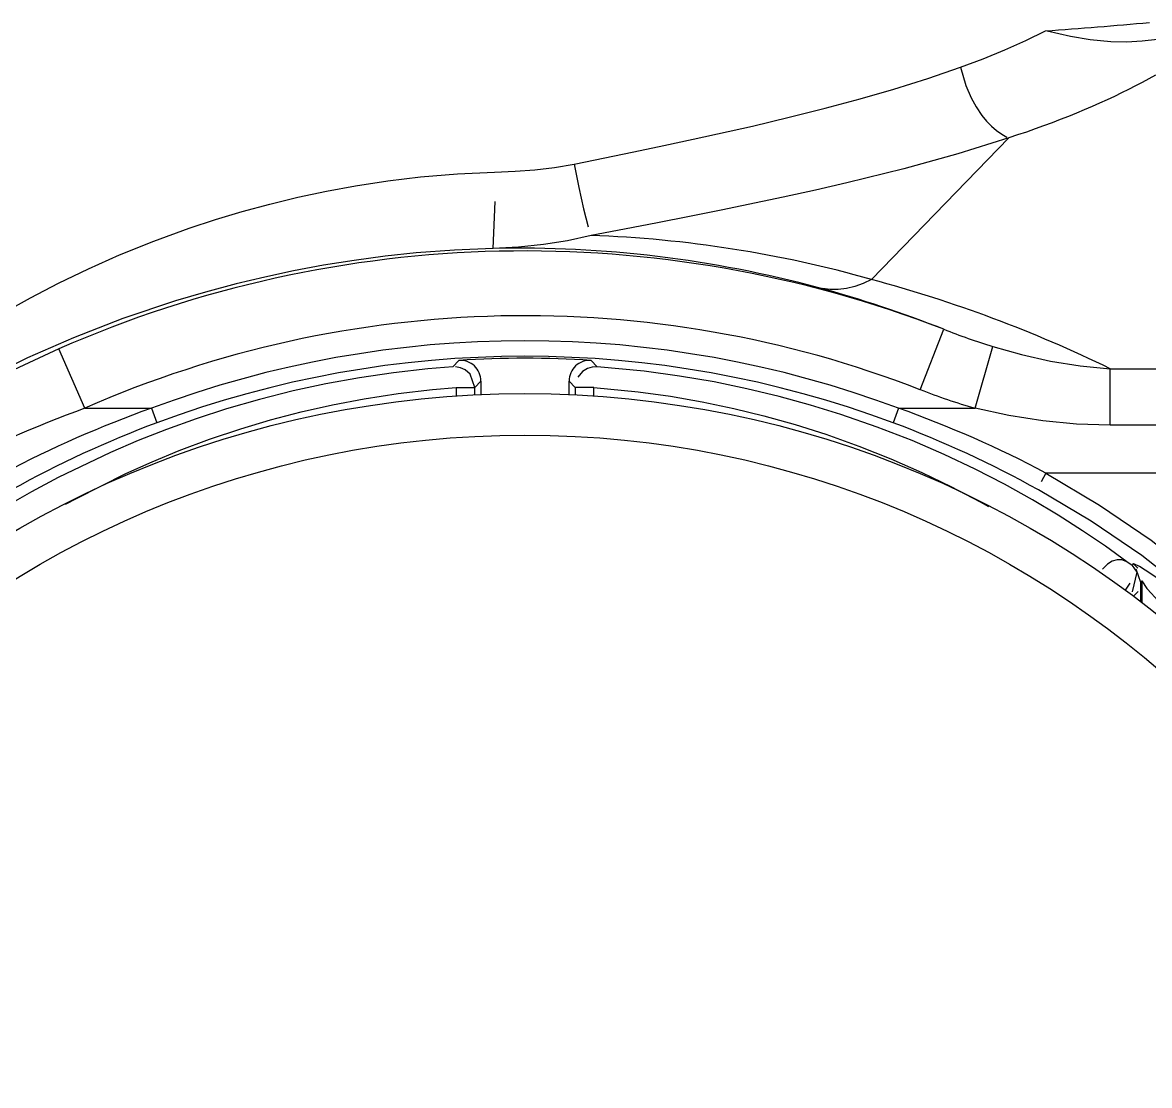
# Model space of a CAD drawing. Header units: millimetres. Extents: x 441156 to 441876, y 4514765 to 4515211.
# Drawn here: x 441489.553 to 441489.6618, y 4514936.2328 to 4514936.3354 of the extents above; entities that cross this region are included whole.
import ezdxf

# ---------------------------------------------------------------- set-up
doc = ezdxf.new("R2010")
doc.units = ezdxf.units.MM
doc.layers.add('Terminale_sfiato', color=7, linetype='Continuous')

msp = doc.modelspace()

# ---------------------------------------------------------------- linework, layer by layer
at = {"layer": 'Terminale_sfiato', "color": 254, "linetype": 'Continuous'}
for p, q in [((441489.6481997187, 4514936.324252038), (441489.6349467455, 4514936.310581475)), ((441489.6396610413, 4514936.299944628), (441489.641921145, 4514936.305771416)), ((441489.5590091588, 4514936.298153319), (441489.5564925811, 4514936.303874016)), ((441489.6449543486, 4514936.298153319), (441489.6466691243, 4514936.304112243)), ((441489.5951203015, 4514936.302774061), (441489.5945252635, 4514936.302150895)), ((441489.6084753713, 4514936.302150895), (441489.6078803334, 4514936.302774061)), ((441489.6579998802, 4514936.29651721), (441489.6579998802, 4514936.301971253)), ((441489.6579998802, 4514936.301971253), (441489.6922559944, 4514936.301971253)), ((441489.5966632903, 4514936.30015599), (441489.5972458005, 4514936.300778328)), ((441489.5972458005, 4514936.300778328), (441489.5972458005, 4514936.299469829)), ((441489.6057548344, 4514936.299469829), (441489.6057548344, 4514936.300778328)), ((441489.6057548344, 4514936.300778328), (441489.6063373446, 4514936.30015599)), ((441489.5948603351, 4514936.30015599), (441489.5948603351, 4514936.299337019)), ((441489.5948603351, 4514936.30015599), (441489.5966632903, 4514936.30015599)), ((441489.5966632903, 4514936.299442779), (441489.5966632903, 4514936.30015599)), ((441489.6063373446, 4514936.30015599), (441489.6063373446, 4514936.299442779)), ((441489.6081402997, 4514936.30015599), (441489.6063373446, 4514936.30015599)), ((441489.6081402997, 4514936.299337019), (441489.6081402997, 4514936.30015599)), ((441489.5590091588, 4514936.298153319), (441489.5654338136, 4514936.298153319)), ((441489.5654338136, 4514936.298153319), (441489.5659584393, 4514936.296748299)), ((441489.6375668213, 4514936.298153319), (441489.6370421956, 4514936.296748299)), ((441489.6375668213, 4514936.298153319), (441489.6449543486, 4514936.298153319)), ((441489.6922559944, 4514936.29651721), (441489.6579998802, 4514936.29651721)), ((441489.7795003174, 4514936.291894717), (441489.6517955022, 4514936.291894717)), ((441489.6601279264, 4514936.282980927), (441489.6596083867, 4514936.283337641)), ((441489.6602273002, 4514936.283149107), (441489.6601279264, 4514936.282980927)), ((441489.6609591097, 4514936.281327044), (441489.6610587682, 4514936.281496824)), ((441489.6609591097, 4514936.279463777), (441489.6609591097, 4514936.281327044)), ((441489.6610587682, 4514936.281496824), (441489.6610587682, 4514936.279387611))]:
    msp.add_line(p, q, dxfattribs=at)
for points in [[(441489.6435363742, 4514936.331075024, 0), (441489.6457183158, 4514936.331894793, 0), (441489.6478166644, 4514936.332753508, 0), (441489.6498352739, 4514936.333652699, 0), (441489.651763293, 4514936.334587474, 0)], [(441489.6639575341, 4514936.334054397, 0), (441489.6625456334, 4514936.333767018, 0), (441489.6610846895, 4514936.333579945, 0), (441489.6595725046, 4514936.333500724, 0), (441489.6580481861, 4514936.333532069, 0), (441489.6560703864, 4514936.333729257, 0), (441489.6541467624, 4514936.334060094, 0), (441489.6519052857, 4514936.334554742, 0), (441489.651763293, 4514936.334587474, 0)], [(441489.6062424243, 4514936.321724085, 0), (441489.6120238088, 4514936.322910179, 0), (441489.6148986221, 4514936.323513143, 0), (441489.617721311, 4514936.324118015, 0), (441489.6234502731, 4514936.325400171, 0), (441489.6270028509, 4514936.326244744, 0), (441489.6304685271, 4514936.327116984, 0), (441489.6338611504, 4514936.3280285, 0), (441489.6370926165, 4514936.328962058, 0), (441489.6403868184, 4514936.329994463, 0), (441489.6435363742, 4514936.331075024, 0)], [(441489.6435363742, 4514936.331075024, 0), (441489.6435921861, 4514936.330821373, 0), (441489.6436536116, 4514936.33056819, 0), (441489.6437205758, 4514936.330315784, 0), (441489.6437929972, 4514936.330064462, 0), (441489.6438707875, 4514936.329814532, 0), (441489.6439538519, 4514936.329566296, 0), (441489.6440420893, 4514936.329320058, 0), (441489.644135392, 4514936.329076118, 0), (441489.6442336466, 4514936.328834772, 0), (441489.6443367332, 4514936.328596315, 0), (441489.6444445262, 4514936.328361038, 0), (441489.6445568944, 4514936.328129226, 0), (441489.6446737008, 4514936.327901164, 0), (441489.6447948031, 4514936.327677128, 0), (441489.6449200537, 4514936.327457391, 0), (441489.6450493002, 4514936.32724222, 0), (441489.6451823849, 4514936.32703188, 0), (441489.6453191458, 4514936.326826624, 0), (441489.6454594162, 4514936.326626704, 0), (441489.6456030252, 4514936.326432363, 0), (441489.645749798, 4514936.326243837, 0), (441489.6458995555, 4514936.326061358, 0), (441489.6460521155, 4514936.325885146, 0), (441489.646207292, 4514936.325715417, 0), (441489.646364896, 4514936.325552377, 0), (441489.6465247354, 4514936.325396225, 0), (441489.6466866155, 4514936.325247152, 0), (441489.6468503391, 4514936.325105337, 0), (441489.6470157067, 4514936.324970956, 0), (441489.6471825169, 4514936.324844171, 0), (441489.6473505663, 4514936.324725137, 0), (441489.6475196503, 4514936.324613999, 0), (441489.6476895629, 4514936.324510892, 0), (441489.647860097, 4514936.324415942, 0), (441489.6480310449, 4514936.324329264, 0), (441489.6481997187, 4514936.324252038, 0)], [(441489.6623541063, 4514936.330307712, 0), (441489.6617291857, 4514936.329958111, 0), (441489.6610906054, 4514936.329611428, 0), (441489.6604384041, 4514936.32926775, 0), (441489.6597726242, 4514936.328927165, 0), (441489.6590933124, 4514936.328589761, 0), (441489.6584005197, 4514936.328255628, 0), (441489.6576943017, 4514936.327924858, 0), (441489.6569747188, 4514936.327597542, 0), (441489.6562418361, 4514936.327273772, 0), (441489.6554957239, 4514936.326953642, 0), (441489.6547364577, 4514936.326637246, 0), (441489.6539641185, 4514936.326324679, 0), (441489.653178793, 4514936.326016038, 0), (441489.6523805733, 4514936.325711417, 0), (441489.6515695578, 4514936.325410915, 0), (441489.6507458508, 4514936.325114627, 0), (441489.6499095629, 4514936.324822654, 0), (441489.649060811, 4514936.324535091, 0), (441489.6481997187, 4514936.324252038, 0)], [(441489.6481997187, 4514936.324252038, 0), (441489.6432908224, 4514936.322716354, 0), (441489.638072486, 4514936.321272301, 0), (441489.6325791107, 4514936.319908659, 0), (441489.6295389925, 4514936.319207366, 0), (441489.6264372885, 4514936.318523236, 0), (441489.6204464837, 4514936.317272653, 0), (441489.6173779274, 4514936.316659892, 0), (441489.6143056425, 4514936.316060376, 0), (441489.6111003466, 4514936.315446309, 0), (441489.6078747786, 4514936.314836783, 0)], [(441489.5985626598, 4514936.320954225, 0), (441489.5986665575, 4514936.320957393, 0), (441489.6005605598, 4514936.321039817, 0), (441489.602454964, 4514936.321181037, 0), (441489.6043538784, 4514936.321401639, 0), (441489.6062424243, 4514936.321724085, 0)], [(441489.6062424243, 4514936.321724085, 0), (441489.6062899242, 4514936.321466709, 0), (441489.6063380057, 4514936.321209805, 0), (441489.6063866101, 4514936.320953688, 0), (441489.6064356782, 4514936.320698668, 0), (441489.6064851502, 4514936.320445058, 0), (441489.606534966, 4514936.320193165, 0), (441489.6065850647, 4514936.319943297, 0), (441489.6066353854, 4514936.319695759, 0), (441489.6066858667, 4514936.31945085, 0), (441489.6067364471, 4514936.319208871, 0), (441489.606787065, 4514936.318970115, 0), (441489.6068376588, 4514936.318734875, 0), (441489.6068881667, 4514936.318503436, 0), (441489.6069385273, 4514936.318276079, 0), (441489.6069886793, 4514936.318053084, 0), (441489.6070385614, 4514936.317834721, 0), (441489.6070881129, 4514936.317621255, 0), (441489.6071372735, 4514936.317412947, 0), (441489.6071859833, 4514936.317210052, 0), (441489.6072341828, 4514936.317012816, 0), (441489.6072818135, 4514936.316821479, 0), (441489.6073288172, 4514936.316636275, 0), (441489.6073751368, 4514936.316457429, 0), (441489.6074207156, 4514936.316285159, 0), (441489.6074654983, 4514936.316119675, 0), (441489.6075094303, 4514936.315961178, 0), (441489.6075524581, 4514936.315809863, 0), (441489.6075945291, 4514936.315665912, 0), (441489.6076355922, 4514936.315529501, 0), (441489.6076755974, 4514936.315400798, 0), (441489.6077144958, 4514936.315279958, 0), (441489.6077522401, 4514936.315167128, 0), (441489.6077887844, 4514936.315062447, 0), (441489.6078240841, 4514936.314966041, 0), (441489.6078580961, 4514936.314878028, 0), (441489.6078747786, 4514936.314836783, 0)], [(441489.551171947, 4514936.307379662, 0), (441489.5537546051, 4514936.308813352, 0), (441489.5564829609, 4514936.310228802, 0), (441489.5593733302, 4514936.311620839, 0), (441489.5623640202, 4514936.31294872, 0), (441489.5656561088, 4514936.314282425, 0), (441489.5690897515, 4514936.315535313, 0), (441489.5716141787, 4514936.31636876, 0), (441489.5742037231, 4514936.317148392, 0), (441489.5768553641, 4514936.317869066, 0), (441489.5795645511, 4514936.318525758, 0), (441489.5823271557, 4514936.3191137, 0), (441489.5851373963, 4514936.319628479, 0), (441489.5882542924, 4514936.320102215, 0), (441489.5914125206, 4514936.320479329, 0), (441489.5949744426, 4514936.32078117, 0), (441489.5985626598, 4514936.320954225, 0)], [(441489.5984422638, 4514936.313588196, 0), (441489.5984532919, 4514936.31359535, 0), (441489.5984640573, 4514936.313611629, 0), (441489.5984745467, 4514936.313637014, 0), (441489.5984847475, 4514936.313671473, 0), (441489.5984946472, 4514936.313714965, 0), (441489.5985042337, 4514936.313767436, 0), (441489.5985134954, 4514936.313828822, 0), (441489.598522421, 4514936.313899049, 0), (441489.5985309996, 4514936.313978031, 0), (441489.5985392208, 4514936.314065672, 0), (441489.5985470744, 4514936.314161865, 0), (441489.5985545511, 4514936.314266493, 0), (441489.5985616416, 4514936.314379429, 0), (441489.5985683374, 4514936.314500534, 0), (441489.5985746302, 4514936.314629662, 0), (441489.5985805124, 4514936.314766654, 0), (441489.5985859768, 4514936.314911345, 0), (441489.5985910168, 4514936.315063557, 0), (441489.5985956263, 4514936.315223106, 0), (441489.5985997996, 4514936.315389797, 0), (441489.5986035315, 4514936.315563426, 0), (441489.5986068178, 4514936.315743783, 0), (441489.5986096541, 4514936.315930648, 0), (441489.5986120373, 4514936.316123792, 0), (441489.5986139642, 4514936.316322981, 0), (441489.5986154326, 4514936.316527972, 0), (441489.5986164407, 4514936.316738515, 0), (441489.5986169872, 4514936.316954355, 0), (441489.5986170715, 4514936.317175226, 0), (441489.5986166936, 4514936.317400862, 0), (441489.5986158538, 4514936.317630985, 0), (441489.5986145531, 4514936.317865317, 0), (441489.5986127932, 4514936.318103572, 0), (441489.5986105762, 4514936.31834546, 0), (441489.5986079049, 4514936.318590685, 0), (441489.5986047824, 4514936.318838949, 0), (441489.5986012125, 4514936.319089951, 0), (441489.5985971997, 4514936.319343382, 0), (441489.5985927487, 4514936.319598936, 0), (441489.5985878651, 4514936.319856301, 0), (441489.5985825547, 4514936.320115163, 0), (441489.5985768242, 4514936.320375207, 0), (441489.5985706803, 4514936.320636115, 0), (441489.5985641306, 4514936.320897571, 0), (441489.5985626598, 4514936.320954225, 0)], [(441489.6078747786, 4514936.314836783, 0), (441489.6056049162, 4514936.314314818, 0), (441489.6032750945, 4514936.313945825, 0), (441489.6008770294, 4514936.313709346, 0), (441489.5984422638, 4514936.313588196, 0)], [(441489.5984422638, 4514936.313588196, 0), (441489.5947065845, 4514936.313426117, 0), (441489.590999175, 4514936.313143501, 0), (441489.5879904949, 4514936.312824091, 0), (441489.5850183566, 4514936.312428845, 0), (441489.5820594573, 4514936.311955679, 0), (441489.5791516607, 4514936.311412435, 0), (441489.5792121982, 4514936.311424544, 0), (441489.5763903754, 4514936.31082361, 0), (441489.5736293387, 4514936.310162787, 0), (441489.570654633, 4514936.309368615, 0), (441489.5677646538, 4514936.308513869, 0), (441489.5626743946, 4514936.306802864, 0), (441489.5579078469, 4514936.304953764, 0), (441489.5534797235, 4514936.30301132, 0), (441489.5491212573, 4514936.300876901, 0)], [(441489.6349467455, 4514936.310581475, 0), (441489.6345404374, 4514936.310380166, 0), (441489.6341346244, 4514936.310201695, 0), (441489.6337298009, 4514936.31004628, 0), (441489.63332646, 4514936.309914109, 0), (441489.6329250932, 4514936.309805345, 0), (441489.6325261894, 4514936.309720118, 0), (441489.6321302348, 4514936.309658533, 0), (441489.6317377116, 4514936.309620665, 0), (441489.6313490981, 4514936.309606561, 0), (441489.6309648678, 4514936.309616236, 0), (441489.6305854889, 4514936.309649681, 0), (441489.6302114234, 4514936.309706854, 0), (441489.6298744871, 4514936.309779824, 0)], [(441489.6466691243, 4514936.304112243, 0), (441489.6494263039, 4514936.303336066, 0), (441489.6522273647, 4514936.302702797, 0), (441489.6550919823, 4514936.302235076, 0), (441489.6579998802, 4514936.301971253, 0)], [(441489.5945252635, 4514936.302150895, 0), (441489.5921329824, 4514936.301951603, 0), (441489.5888085772, 4514936.30157659, 0), (441489.5855251137, 4514936.301093236, 0), (441489.5822668289, 4514936.300500696, 0), (441489.579119153, 4514936.299819534, 0), (441489.5758570147, 4514936.298998231, 0), (441489.5726760405, 4514936.298081468, 0), (441489.5697498109, 4514936.297133853, 0), (441489.5669068089, 4514936.296114543, 0), (441489.5641516579, 4514936.295030593, 0), (441489.5614870316, 4514936.293888965, 0), (441489.5564409469, 4514936.291461629, 0), (441489.5538549956, 4514936.290074827, 0), (441489.5513870819, 4514936.288654986, 0), (441489.5471824141, 4514936.286003299, 0), (441489.5433927538, 4514936.283338015, 0), (441489.5400330853, 4514936.280729279, 0), (441489.5384186192, 4514936.279383614, 0), (441489.5369372869, 4514936.278090651, 0)], [(441489.5966632903, 4514936.30015599, 0), (441489.5966620494, 4514936.300225777, 0), (441489.5966583736, 4514936.300295479, 0), (441489.5966522676, 4514936.30036501, 0), (441489.5966437386, 4514936.300434288, 0), (441489.5966327971, 4514936.300503225, 0), (441489.5966194564, 4514936.300571741, 0), (441489.5966037329, 4514936.300639749, 0), (441489.5965856456, 4514936.300707168, 0), (441489.5965652165, 4514936.300773916, 0), (441489.5965424707, 4514936.30083991, 0), (441489.5965174357, 4514936.300905072, 0), (441489.5964901421, 4514936.30096932, 0), (441489.5964606231, 4514936.301032579, 0), (441489.5964289147, 4514936.301094769, 0), (441489.5963950555, 4514936.301155815, 0), (441489.5963590869, 4514936.301215643, 0), (441489.5963210525, 4514936.301274179, 0), (441489.5962809988, 4514936.301331354, 0), (441489.5962389745, 4514936.301387098, 0), (441489.5961950309, 4514936.30144134, 0), (441489.5961492214, 4514936.301494017, 0), (441489.596101602, 4514936.301545063, 0), (441489.5960522305, 4514936.301594418, 0), (441489.5960011672, 4514936.301642019, 0), (441489.5959484743, 4514936.301687811, 0), (441489.595894216, 4514936.301731735, 0), (441489.5958384583, 4514936.301773741, 0), (441489.5957812693, 4514936.301813775, 0), (441489.5957227185, 4514936.301851789, 0), (441489.5956628773, 4514936.301887738, 0), (441489.5956018187, 4514936.301921576, 0), (441489.595539617, 4514936.301953264, 0), (441489.595476348, 4514936.301982761, 0), (441489.5954120888, 4514936.302010033, 0), (441489.5953469176, 4514936.302035046, 0), (441489.595280914, 4514936.30205777, 0), (441489.5952141582, 4514936.302078177, 0), (441489.5951467316, 4514936.302096242, 0), (441489.5950787165, 4514936.302111942, 0), (441489.5950101956, 4514936.302125261, 0), (441489.5949412523, 4514936.302136179, 0), (441489.5948719708, 4514936.302144686, 0), (441489.5948024354, 4514936.302150769, 0), (441489.5947327309, 4514936.302154422, 0), (441489.5946629422, 4514936.30215564, 0), (441489.5945931542, 4514936.302154422, 0), (441489.5945252635, 4514936.302150895, 0)], [(441489.5945252635, 4514936.302150895, 0), (441489.5945322653, 4514936.302148944, 0), (441489.5945394271, 4514936.302144565, 0), (441489.5945467402, 4514936.302137763, 0), (441489.5945541956, 4514936.302128547, 0), (441489.5945617844, 4514936.302116928, 0), (441489.5945694971, 4514936.30210292, 0), (441489.5945773245, 4514936.302086539, 0), (441489.5945852571, 4514936.302067806, 0), (441489.594593285, 4514936.302046744, 0), (441489.5946013986, 4514936.302023379, 0), (441489.594609588, 4514936.301997739, 0), (441489.5946178432, 4514936.301969854, 0), (441489.5946261542, 4514936.301939759, 0), (441489.5946345108, 4514936.301907492, 0), (441489.5946429027, 4514936.301873091, 0), (441489.5946513199, 4514936.301836597, 0), (441489.5946597521, 4514936.301798056, 0), (441489.5946681889, 4514936.301757514, 0), (441489.5946766202, 4514936.301715021, 0), (441489.5946850355, 4514936.301670629, 0), (441489.5946934248, 4514936.301624391, 0), (441489.5947017777, 4514936.301576364, 0), (441489.5947100841, 4514936.301526607, 0), (441489.5947183338, 4514936.301475179, 0), (441489.5947265169, 4514936.301422145, 0), (441489.5947346233, 4514936.301367569, 0), (441489.5947426431, 4514936.301311515, 0), (441489.5947505667, 4514936.301254055, 0), (441489.5947583843, 4514936.301195255, 0), (441489.5947660864, 4514936.301135191, 0), (441489.5947736636, 4514936.301073933, 0), (441489.5947811067, 4514936.301011556, 0), (441489.5947884067, 4514936.300948137, 0), (441489.5947955546, 4514936.300883753, 0), (441489.5948025417, 4514936.300818483, 0), (441489.5948093596, 4514936.300752405, 0), (441489.5948159998, 4514936.300685601, 0), (441489.5948224544, 4514936.300618152, 0), (441489.5948287154, 4514936.30055014, 0), (441489.5948347753, 4514936.300481646, 0), (441489.5948406265, 4514936.300412756, 0), (441489.5948462621, 4514936.300343554, 0), (441489.5948516752, 4514936.300274123, 0), (441489.5948568591, 4514936.300204548, 0), (441489.5948603351, 4514936.30015599, 0)], [(441489.6084753713, 4514936.302150895, 0), (441489.6084056659, 4514936.302154484, 0), (441489.6083358768, 4514936.302155639, 0), (441489.6082660892, 4514936.302154358, 0), (441489.608196388, 4514936.302150642, 0), (441489.6081268581, 4514936.302144495, 0), (441489.6080575844, 4514936.302135926, 0), (441489.6079886511, 4514936.302124945, 0), (441489.6079201422, 4514936.302111564, 0), (441489.6078521413, 4514936.302095802, 0), (441489.6077847312, 4514936.302077675, 0), (441489.607717994, 4514936.302057208, 0), (441489.6076520109, 4514936.302034425, 0), (441489.6075868625, 4514936.302009352, 0), (441489.6075226281, 4514936.301982022, 0), (441489.6074593859, 4514936.301952466, 0), (441489.6073972129, 4514936.301920723, 0), (441489.6073361851, 4514936.301886829, 0), (441489.6072763766, 4514936.301850826, 0), (441489.6072178603, 4514936.301812759, 0), (441489.6071607076, 4514936.301772673, 0), (441489.6071049881, 4514936.301730617, 0), (441489.6070507697, 4514936.301686643, 0), (441489.6069981183, 4514936.301640804, 0), (441489.6069470983, 4514936.301593156, 0), (441489.6068977716, 4514936.301543756, 0), (441489.6068501986, 4514936.301492667, 0), (441489.6068044369, 4514936.301439948, 0), (441489.6067605425, 4514936.301385666, 0), (441489.6067185689, 4514936.301329885, 0), (441489.6066785671, 4514936.301272674, 0), (441489.6066405859, 4514936.301214103, 0), (441489.6066046716, 4514936.301154242, 0), (441489.6065708679, 4514936.301093165, 0), (441489.606539216, 4514936.301030946, 0), (441489.6065097544, 4514936.300967662, 0), (441489.6064825192, 4514936.300903388, 0), (441489.6064575434, 4514936.300838204, 0), (441489.6064348574, 4514936.300772188, 0), (441489.606414489, 4514936.300705423, 0), (441489.6063964629, 4514936.300637987, 0), (441489.6063808011, 4514936.300569964, 0), (441489.6063675227, 4514936.300501437, 0), (441489.6063566438, 4514936.300432489, 0), (441489.6063481778, 4514936.300363204, 0), (441489.6063421348, 4514936.300293666, 0), (441489.6063385223, 4514936.300223961, 0), (441489.6063373446, 4514936.30015599, 0)], [(441489.6081402997, 4514936.30015599, 0), (441489.6081453201, 4514936.300225615, 0), (441489.608150574, 4514936.300295155, 0), (441489.6081560552, 4514936.300364526, 0), (441489.6081617568, 4514936.300433642, 0), (441489.6081676719, 4514936.30050242, 0), (441489.6081737934, 4514936.300570777, 0), (441489.6081801138, 4514936.300638628, 0), (441489.6081866255, 4514936.300705891, 0), (441489.6081933203, 4514936.300772483, 0), (441489.6082001902, 4514936.300838325, 0), (441489.608207227, 4514936.300903336, 0), (441489.6082144218, 4514936.300967436, 0), (441489.608221766, 4514936.301030547, 0), (441489.6082292507, 4514936.301092593, 0), (441489.6082368667, 4514936.301153498, 0), (441489.6082446048, 4514936.301213187, 0), (441489.6082524554, 4514936.301271589, 0), (441489.6082604091, 4514936.301328631, 0), (441489.6082684562, 4514936.301384244, 0), (441489.6082765869, 4514936.301438361, 0), (441489.6082847912, 4514936.301490916, 0), (441489.6082930591, 4514936.301541844, 0), (441489.6083013806, 4514936.301591084, 0), (441489.6083097457, 4514936.301638576, 0), (441489.6083181439, 4514936.301684261, 0), (441489.6083265651, 4514936.301728084, 0), (441489.6083349992, 4514936.301769991, 0), (441489.6083434357, 4514936.301809933, 0), (441489.6083518644, 4514936.301847859, 0), (441489.608360275, 4514936.301883725, 0), (441489.6083686574, 4514936.301917485, 0), (441489.6083770012, 4514936.301949099, 0), (441489.6083852963, 4514936.301978528, 0), (441489.6083935327, 4514936.302005736, 0), (441489.6084017002, 4514936.302030692, 0), (441489.6084097889, 4514936.302053363, 0), (441489.608417789, 4514936.302073723, 0), (441489.6084256907, 4514936.302091746, 0), (441489.6084334844, 4514936.302107411, 0), (441489.6084411607, 4514936.302120698, 0), (441489.6084487101, 4514936.30213159, 0), (441489.6084561233, 4514936.302140077, 0), (441489.6084633915, 4514936.302146146, 0), (441489.6084705059, 4514936.30214979, 0), (441489.6084753713, 4514936.302150895, 0)], [(441489.6596083867, 4514936.283337641, 0), (441489.6575381655, 4514936.284827846, 0), (441489.6553359547, 4514936.286323103, 0), (441489.6529841537, 4514936.287823783, 0), (441489.6505028719, 4514936.289305978, 0), (441489.6477937402, 4514936.290812356, 0), (441489.6449501936, 4514936.29227486, 0), (441489.6419560758, 4514936.293690245, 0), (441489.638870781, 4514936.295021659, 0), (441489.63550018, 4514936.296335516, 0), (441489.6320012108, 4514936.29755096, 0), (441489.6290503839, 4514936.298462644, 0), (441489.6260238571, 4514936.299293602, 0), (441489.6229069965, 4514936.30004197, 0), (441489.6197665787, 4514936.30068844, 0), (441489.6164049915, 4514936.30126322, 0), (441489.6129927307, 4514936.301725133, 0), (441489.6084753713, 4514936.302150895, 0)], [(441489.5571510297, 4514936.288880949, 0), (441489.5581915216, 4514936.289450786, 0), (441489.5629669752, 4514936.291848748, 0), (441489.5654941433, 4514936.292980434, 0), (441489.5681110739, 4514936.294057531, 0), (441489.5710376364, 4514936.295152032, 0), (441489.5740612624, 4514936.29616539, 0), (441489.5769366954, 4514936.297021816, 0), (441489.5798849771, 4514936.297794704, 0), (441489.5829214993, 4514936.298482005, 0), (441489.585975797, 4514936.299064545, 0), (441489.5892566203, 4514936.29957098, 0), (441489.5925829842, 4514936.299960556, 0), (441489.5948603351, 4514936.30015599, 0)], [(441489.6081402997, 4514936.30015599, 0), (441489.6124406293, 4514936.299738472, 0), (441489.615550938, 4514936.299307183, 0), (441489.6186154956, 4514936.298774641, 0), (441489.6216491814, 4514936.298140243, 0), (441489.6245731232, 4514936.297425808, 0), (441489.6275950289, 4514936.29657857, 0), (441489.6305353377, 4514936.295645163, 0), (441489.6337342251, 4514936.294503207, 0), (441489.6368172538, 4514936.293273346, 0), (441489.6398016461, 4514936.291956496, 0), (441489.6426152967, 4514936.290595807, 0), (441489.6454517643, 4514936.289100859, 0), (441489.6462459881, 4514936.288659221, 0)], [(441489.6579998802, 4514936.29651721, 0), (441489.6547384973, 4514936.29662916, 0), (441489.6514771144, 4514936.296950313, 0), (441489.6482045579, 4514936.297464745, 0), (441489.6449543486, 4514936.298153319, 0)], [(441489.6517955022, 4514936.291894717, 0), (441489.651769618, 4514936.291850026, 0), (441489.6517437652, 4514936.291805007, 0), (441489.6517179755, 4514936.291759717, 0), (441489.6516922803, 4514936.29171421, 0), (441489.6516412982, 4514936.291622767, 0), (441489.6516160735, 4514936.291576942, 0), (441489.6515910674, 4514936.291531125, 0), (441489.6515663104, 4514936.291485368, 0), (441489.6515418327, 4514936.291439729, 0), (441489.6515176639, 4514936.291394264, 0), (441489.6514938337, 4514936.291349025, 0), (441489.651470371, 4514936.291304071, 0), (441489.6514473044, 4514936.291259456, 0), (441489.6514246621, 4514936.291215234, 0), (441489.6514024716, 4514936.291171458, 0), (441489.6513807599, 4514936.291128181, 0), (441489.6513595535, 4514936.291085457, 0), (441489.6513388783, 4514936.291043338, 0), (441489.6513187594, 4514936.291001875, 0), (441489.6512992213, 4514936.290961119, 0), (441489.6512802878, 4514936.290921119, 0), (441489.6512619821, 4514936.290881923, 0), (441489.6512443264, 4514936.290843581, 0), (441489.6512273422, 4514936.290806138, 0), (441489.6512110502, 4514936.290769639, 0), (441489.6511954703, 4514936.290734131, 0), (441489.6511806214, 4514936.290699654, 0), (441489.6511665217, 4514936.290666253, 0), (441489.6511531883, 4514936.290633967, 0), (441489.6511406374, 4514936.290602837, 0), (441489.6511288844, 4514936.290572898, 0), (441489.6511179436, 4514936.290544189, 0), (441489.6511078282, 4514936.290516743, 0), (441489.6510985508, 4514936.290490597, 0), (441489.6510901224, 4514936.290465779, 0), (441489.6510825534, 4514936.290442321, 0), (441489.651075853, 4514936.29042025, 0), (441489.6510700295, 4514936.290399595, 0), (441489.6510650897, 4514936.290380381, 0), (441489.6510610399, 4514936.29036263, 0), (441489.651057885, 4514936.290346364, 0), (441489.6510556287, 4514936.290331604, 0), (441489.6510542738, 4514936.290318367, 0), (441489.651053822, 4514936.290306669, 0), (441489.6510542738, 4514936.290296525, 0), (441489.6510556287, 4514936.290287946, 0), (441489.651057885, 4514936.290280944, 0), (441489.6510610399, 4514936.290275527, 0), (441489.651063991, 4514936.290272511, 0)], [(441489.6517955022, 4514936.291894717, 0), (441489.6569626096, 4514936.288808997, 0), (441489.6619382559, 4514936.285429945, 0), (441489.6685883818, 4514936.280197055, 0), (441489.6748259356, 4514936.274399175, 0), (441489.6804921882, 4514936.268194059, 0), (441489.6860103869, 4514936.261018924, 0), (441489.6904838366, 4514936.254067997, 0), (441489.6944853222, 4514936.246575743, 0), (441489.6978697784, 4514936.238758844, 0), (441489.7006008634, 4514936.230695709, 0)], [(441489.6991615844, 4514936.230173132, 0), (441489.6965498957, 4514936.237890646, 0), (441489.6932340146, 4514936.245562428, 0), (441489.6892976277, 4514936.252940427, 0), (441489.6847823661, 4514936.259951978, 0), (441489.6797139921, 4514936.266557564, 0), (441489.6741245461, 4514936.272723254, 0), (441489.6680500278, 4514936.278410688, 0), (441489.6610594216, 4514936.283924106, 0), (441489.6561556271, 4514936.287242602, 0), (441489.651063991, 4514936.290272511, 0)], [(441489.6596083867, 4514936.283337641, 0), (441489.6595643006, 4514936.283366491, 0), (441489.6595188568, 4514936.283393322, 0), (441489.659472111, 4514936.283418098, 0), (441489.6594241199, 4514936.28344079, 0), (441489.6593749422, 4514936.283461371, 0), (441489.6593246377, 4514936.283479815, 0), (441489.6592732677, 4514936.2834961, 0), (441489.6592208947, 4514936.283510205, 0), (441489.6591675827, 4514936.283522115, 0), (441489.6591133965, 4514936.283531814, 0), (441489.6590584021, 4514936.28353929, 0), (441489.6590026667, 4514936.283544535, 0), (441489.658946258, 4514936.283547541, 0), (441489.6588892447, 4514936.283548306, 0), (441489.6588316965, 4514936.283546828, 0), (441489.6587736833, 4514936.283543109, 0), (441489.6587152759, 4514936.283537154, 0), (441489.6586565453, 4514936.28352897, 0), (441489.6585975633, 4514936.283518567, 0), (441489.6585384015, 4514936.283505957, 0), (441489.6584791322, 4514936.283491156, 0), (441489.6584198275, 4514936.283474182, 0), (441489.6583605597, 4514936.283455056, 0), (441489.6583014009, 4514936.283433801, 0), (441489.6582424233, 4514936.283410442, 0), (441489.6581836987, 4514936.28338501, 0), (441489.6581252987, 4514936.283357533, 0), (441489.6580672943, 4514936.283328046, 0), (441489.6580097564, 4514936.283296585, 0), (441489.6579527549, 4514936.283263188, 0), (441489.6578963593, 4514936.283227895, 0), (441489.6578406384, 4514936.283190751, 0), (441489.6577856601, 4514936.283151799, 0), (441489.6577314911, 4514936.283111087, 0), (441489.6576781978, 4514936.283068666, 0), (441489.6576258448, 4514936.283024586, 0), (441489.6575744961, 4514936.282978902, 0), (441489.6575242141, 4514936.282931669, 0), (441489.6574750601, 4514936.282882945, 0), (441489.6574270942, 4514936.282832788, 0), (441489.6573803745, 4514936.28278126, 0), (441489.6573349581, 4514936.282728425, 0), (441489.6572909004, 4514936.282674346, 0), (441489.657248255, 4514936.282619089, 0), (441489.6572070738, 4514936.282562721, 0), (441489.657167407, 4514936.282505311, 0), (441489.657129303, 4514936.28244693, 0), (441489.6570928081, 4514936.282387648, 0), (441489.6570579669, 4514936.282327536, 0), (441489.6570438275, 4514936.282302043, 0)], [(441489.6594668985, 4514936.280580421, 0), (441489.6595127016, 4514936.280632567, 0), (441489.65955721, 4514936.280686023, 0), (441489.6596003696, 4514936.280740723, 0), (441489.6596421277, 4514936.280796601, 0), (441489.6596824336, 4514936.280853589, 0), (441489.659721238, 4514936.280911618, 0), (441489.6597584938, 4514936.280970616, 0), (441489.6597941554, 4514936.281030512, 0), (441489.6598281795, 4514936.281091234, 0), (441489.6598605246, 4514936.281152706, 0), (441489.6598911513, 4514936.281214854, 0), (441489.6599200223, 4514936.281277602, 0), (441489.6599471024, 4514936.281340874, 0), (441489.6599723586, 4514936.281404593, 0), (441489.6599957602, 4514936.281468681, 0), (441489.6600172786, 4514936.281533061, 0), (441489.6600368877, 4514936.281597652, 0), (441489.6600545634, 4514936.281662378, 0), (441489.6600702844, 4514936.281727158, 0), (441489.6600840314, 4514936.281791915, 0), (441489.6600957877, 4514936.281856569, 0), (441489.660105539, 4514936.281921042, 0), (441489.6601132733, 4514936.281985254, 0), (441489.6601189814, 4514936.282049129, 0), (441489.6601226561, 4514936.282112586, 0), (441489.6601242931, 4514936.282175551, 0), (441489.6601238903, 4514936.282237945, 0), (441489.6601214482, 4514936.282299694, 0), (441489.6601169699, 4514936.28236072, 0), (441489.6601104607, 4514936.282420952, 0), (441489.6601019286, 4514936.282480313, 0), (441489.660091384, 4514936.282538734, 0), (441489.6600788397, 4514936.282596142, 0), (441489.6600643111, 4514936.282652467, 0), (441489.6600478158, 4514936.282707641, 0), (441489.6600293739, 4514936.282761596, 0), (441489.6600090078, 4514936.282814268, 0), (441489.6599867425, 4514936.282865591, 0), (441489.659962605, 4514936.282915503, 0), (441489.6599366248, 4514936.282963944, 0), (441489.6599088334, 4514936.283010853, 0), (441489.6598792647, 4514936.283056175, 0), (441489.6598479549, 4514936.283099854, 0), (441489.6598149419, 4514936.283141837, 0), (441489.6597802661, 4514936.283182072, 0), (441489.6597439697, 4514936.283220511, 0), (441489.6597060969, 4514936.283257106, 0), (441489.6596666938, 4514936.283291814, 0), (441489.6596258085, 4514936.283324591, 0), (441489.6596083867, 4514936.283337641, 0)], [(441489.6601279264, 4514936.282980927, 0), (441489.6601689813, 4514936.282948864, 0), (441489.6602085625, 4514936.282914861, 0), (441489.6602466218, 4514936.282878963, 0), (441489.6602831128, 4514936.282841212, 0), (441489.6603179912, 4514936.282801653, 0), (441489.6603512142, 4514936.282760337, 0), (441489.6603827417, 4514936.282717312, 0), (441489.660412535, 4514936.282672631, 0), (441489.6604405579, 4514936.282626349, 0), (441489.6604667762, 4514936.28257852, 0), (441489.6604911581, 4514936.282529206, 0), (441489.6605136738, 4514936.282478465, 0), (441489.6605342958, 4514936.282426359, 0), (441489.6605529991, 4514936.282372952, 0), (441489.6605697609, 4514936.282318307, 0), (441489.6605845607, 4514936.282262494, 0), (441489.6605973805, 4514936.282205578, 0), (441489.6606082047, 4514936.28214763, 0), (441489.6606170201, 4514936.28208872, 0), (441489.660623816, 4514936.282028921, 0), (441489.660628584, 4514936.281968304, 0), (441489.6606313184, 4514936.281906944, 0), (441489.6606320159, 4514936.281844915, 0), (441489.6606306756, 4514936.281782293, 0), (441489.660627299, 4514936.281719154, 0), (441489.6606218904, 4514936.281655575, 0), (441489.6606144564, 4514936.281591634, 0), (441489.6606050059, 4514936.281527408, 0), (441489.6605935506, 4514936.281462978, 0), (441489.6605801043, 4514936.281398418, 0), (441489.6605646834, 4514936.28133381, 0), (441489.6605473068, 4514936.281269231, 0), (441489.6605279955, 4514936.281204761, 0), (441489.6605067732, 4514936.281140477, 0), (441489.6604836656, 4514936.281076459, 0), (441489.6604587011, 4514936.281012785, 0), (441489.6604319098, 4514936.28094953, 0), (441489.6604033246, 4514936.280886774, 0), (441489.6603729801, 4514936.280824591, 0), (441489.6603409135, 4514936.28076306, 0), (441489.6603071637, 4514936.280702253, 0), (441489.6602717718, 4514936.280642245, 0), (441489.6602347811, 4514936.28058311, 0), (441489.6601962366, 4514936.280524919, 0), (441489.6601561851, 4514936.280467742, 0), (441489.6601146756, 4514936.280411651, 0), (441489.6600717586, 4514936.280356714, 0), (441489.6600274863, 4514936.280302995, 0), (441489.6599819128, 4514936.280250563, 0), (441489.6599545399, 4514936.280220369, 0)], [(441489.6609591097, 4514936.281327044, 0), (441489.6609589689, 4514936.281396844, 0), (441489.6609563918, 4514936.281466599, 0), (441489.6609513818, 4514936.28153622, 0), (441489.6609439448, 4514936.281605625, 0), (441489.66093409, 4514936.281674728, 0), (441489.6609218294, 4514936.281743445, 0), (441489.6609071779, 4514936.281811694, 0), (441489.6608901533, 4514936.28187939, 0), (441489.6608707765, 4514936.28194645, 0), (441489.6608490709, 4514936.282012794, 0), (441489.660825063, 4514936.282078341, 0), (441489.6607987822, 4514936.282143009, 0), (441489.6607702604, 4514936.282206722, 0), (441489.6607395323, 4514936.282269401, 0), (441489.6607066354, 4514936.282330969, 0), (441489.6606716099, 4514936.282391353, 0), (441489.6606344982, 4514936.282450478, 0), (441489.6605953458, 4514936.282508271, 0), (441489.6605542002, 4514936.282564664, 0), (441489.6605111115, 4514936.282619586, 0), (441489.6604661325, 4514936.282672972, 0), (441489.6604193177, 4514936.282724756, 0), (441489.6603707242, 4514936.282774875, 0), (441489.6603204113, 4514936.282823268, 0), (441489.6602684401, 4514936.282869876, 0), (441489.6602148742, 4514936.282914642, 0), (441489.6601597787, 4514936.282957512, 0), (441489.6601279264, 4514936.282980927, 0)], [(441489.6724618181, 4514936.273472928, 0), (441489.6710433748, 4514936.274814719, 0), (441489.669679469, 4514936.276051907, 0), (441489.6683455181, 4514936.277213494, 0), (441489.6670891495, 4514936.278265072, 0), (441489.6659210768, 4514936.27920636, 0), (441489.6648462193, 4514936.280041528, 0), (441489.6638516037, 4514936.280787273, 0), (441489.6629667053, 4514936.281427535, 0), (441489.6620948956, 4514936.28203441, 0), (441489.661380218, 4514936.282509671, 0), (441489.6608176481, 4514936.282862507, 0), (441489.6604354475, 4514936.283078794, 0), (441489.6602891845, 4514936.283144515, 0), (441489.6602273002, 4514936.283149107, 0)], [(441489.6602273002, 4514936.283149107, 0), (441489.6602832384, 4514936.283107343, 0), (441489.6603376851, 4514936.283063652, 0), (441489.6603905741, 4514936.283018087, 0), (441489.6604418408, 4514936.282970705, 0), (441489.6604914228, 4514936.282921563, 0), (441489.6605392597, 4514936.28287072, 0), (441489.6605852933, 4514936.28281824, 0), (441489.6606294673, 4514936.282764185, 0), (441489.6606717281, 4514936.282708623, 0), (441489.6607120242, 4514936.282651619, 0), (441489.6607503063, 4514936.282593244, 0), (441489.660786528, 4514936.282533568, 0), (441489.660820645, 4514936.282472666, 0), (441489.6608526158, 4514936.28241061, 0), (441489.6608824015, 4514936.282347478, 0), (441489.6609099656, 4514936.282283343, 0), (441489.6609352748, 4514936.282218287, 0), (441489.6609582981, 4514936.282152387, 0), (441489.6609790075, 4514936.282085725, 0), (441489.6609973778, 4514936.28201838, 0), (441489.6610133866, 4514936.281950437, 0), (441489.6610270143, 4514936.281881975, 0), (441489.6610382443, 4514936.28181308, 0), (441489.6610470631, 4514936.281743837, 0), (441489.6610534597, 4514936.281674326, 0), (441489.6610574266, 4514936.281604636, 0), (441489.6610589587, 4514936.281534851, 0), (441489.6610587682, 4514936.281496824, 0)], [(441489.6602526496, 4514936.279997951, 0), (441489.6603051054, 4514936.28003902, 0), (441489.6603559218, 4514936.280081696, 0), (441489.6604050367, 4514936.280125926, 0), (441489.6604523903, 4514936.280171658, 0), (441489.660497925, 4514936.280218836, 0), (441489.6605415853, 4514936.280267402, 0), (441489.6605833179, 4514936.280317295, 0), (441489.6606230721, 4514936.280368458, 0), (441489.6606607993, 4514936.280420827, 0), (441489.6606964536, 4514936.280474337, 0), (441489.6607299917, 4514936.280528924, 0), (441489.6607613725, 4514936.280584523, 0), (441489.660790558, 4514936.280641062, 0), (441489.6608175125, 4514936.280698476, 0), (441489.6608422032, 4514936.280756693, 0), (441489.6608646, 4514936.280815644, 0), (441489.6608846756, 4514936.280875255, 0), (441489.6609024056, 4514936.280935455, 0), (441489.6609177684, 4514936.28099617, 0), (441489.6609307451, 4514936.281057325, 0), (441489.6609413202, 4514936.281118847, 0), (441489.6609494806, 4514936.281180661, 0), (441489.6609552164, 4514936.281242691, 0), (441489.6609585206, 4514936.281304862, 0), (441489.6609591097, 4514936.281327044, 0)], [(441489.6610587682, 4514936.281496824, 0), (441489.6611095764, 4514936.28135235, 0), (441489.6612294026, 4514936.28115459, 0), (441489.6615315236, 4514936.280762907, 0), (441489.6619763808, 4514936.280257349, 0), (441489.6625673883, 4514936.279629544, 0), (441489.6632987713, 4514936.278879814, 0), (441489.6640023004, 4514936.278169521, 0), (441489.6647969712, 4514936.277369875, 0), (441489.6656884093, 4514936.27646883, 0), (441489.6666675018, 4514936.275468068, 0), (441489.6676591717, 4514936.274437721, 0), (441489.6687201074, 4514936.27331246, 0), (441489.6698583509, 4514936.272074585, 0), (441489.6710572451, 4514936.270732047, 0)]]:
    msp.add_polyline3d(points, dxfattribs=at)
for radius in [0.09800000000000031, 0.09399999999999964]:
    msp.add_circle((441489.6015003175, 4514936.201562224), radius, dxfattribs=at)
for centre, radius, start, end in [((441489.6007415212, 4514937.032121009), 0.6993971115314747, 274.1835053148098, 275.0071445374252), ((441489.6037495649, 4514936.200307702), 0.1146025609868251, 74.20344064050705, 87.93715977971007), ((441489.6008806049, 4514936.202114162), 0.1115010155357155, 74.92805179806284, 91.25306654585374), ((441489.6015003175, 4514936.201562224), 0.1117738749354125, 68.79964366864344, 113.7450595849084), ((441489.6014978793, 4514936.18585898), 0.1291298993181167, 64.05174003559254, 74.98732486797432), ((441489.6014987195, 4514936.204394472), 0.1091387051087267, 68.2611535908139, 74.93009838598542), ((441489.6015003175, 4514936.201562224), 0.1055241129162609, 68.79964366864344, 113.7450595849084), ((441489.6671189469, 4514936.370070118), 0.06905764327963082, 248.6004508381324, 252.7742803690276), ((441489.6015003175, 4514936.201562224), 0.1031049588816346, 69.52468637591281, 110.4753136240872), ((441489.6012128327, 4514936.202187761), 0.11108518630496, 113.7392496912197, 122.5113128293936), ((441489.6015003175, 4514936.201562224), 0.1016051873389001, 69.52468637591281, 110.4753136240872), ((441489.5952460725, 4514936.300778306), 0.001999864891388814, 0.0005915050543041893, 93.60596768763678), ((441489.6015003175, 4514936.201562224), 0.1014127246753582, 86.39306064272743, 93.60693935727258), ((441489.6077545483, 4514936.300778293), 0.001999864891428782, 86.39365217095634, 179.9990282988688), ((441489.6620349284, 4514936.35715296), 0.06142406870752293, 248.6397852399135, 253.8541052736718), ((441489.5977357677, 4514936.191365612), 0.1135891734946426, 109.9331985584128, 117.7418519761239), ((441489.6012309889, 4514936.197455441), 0.1068710988660992, 109.5698348229312, 117.9108184650872), ((441489.601769646, 4514936.197455441), 0.1068710988660537, 62.08918153491281, 70.4301651770688), ((441489.6019534377, 4514936.200412241), 0.1028416897157669, 110.4876959919961, 119.1005888220712), ((441489.601045979, 4514936.200409625), 0.1028445769816866, 60.89952712350991, 69.51217848441094)]:
    msp.add_arc(centre, radius, start, end, dxfattribs=at)

doc.saveas('drawing.dxf')
